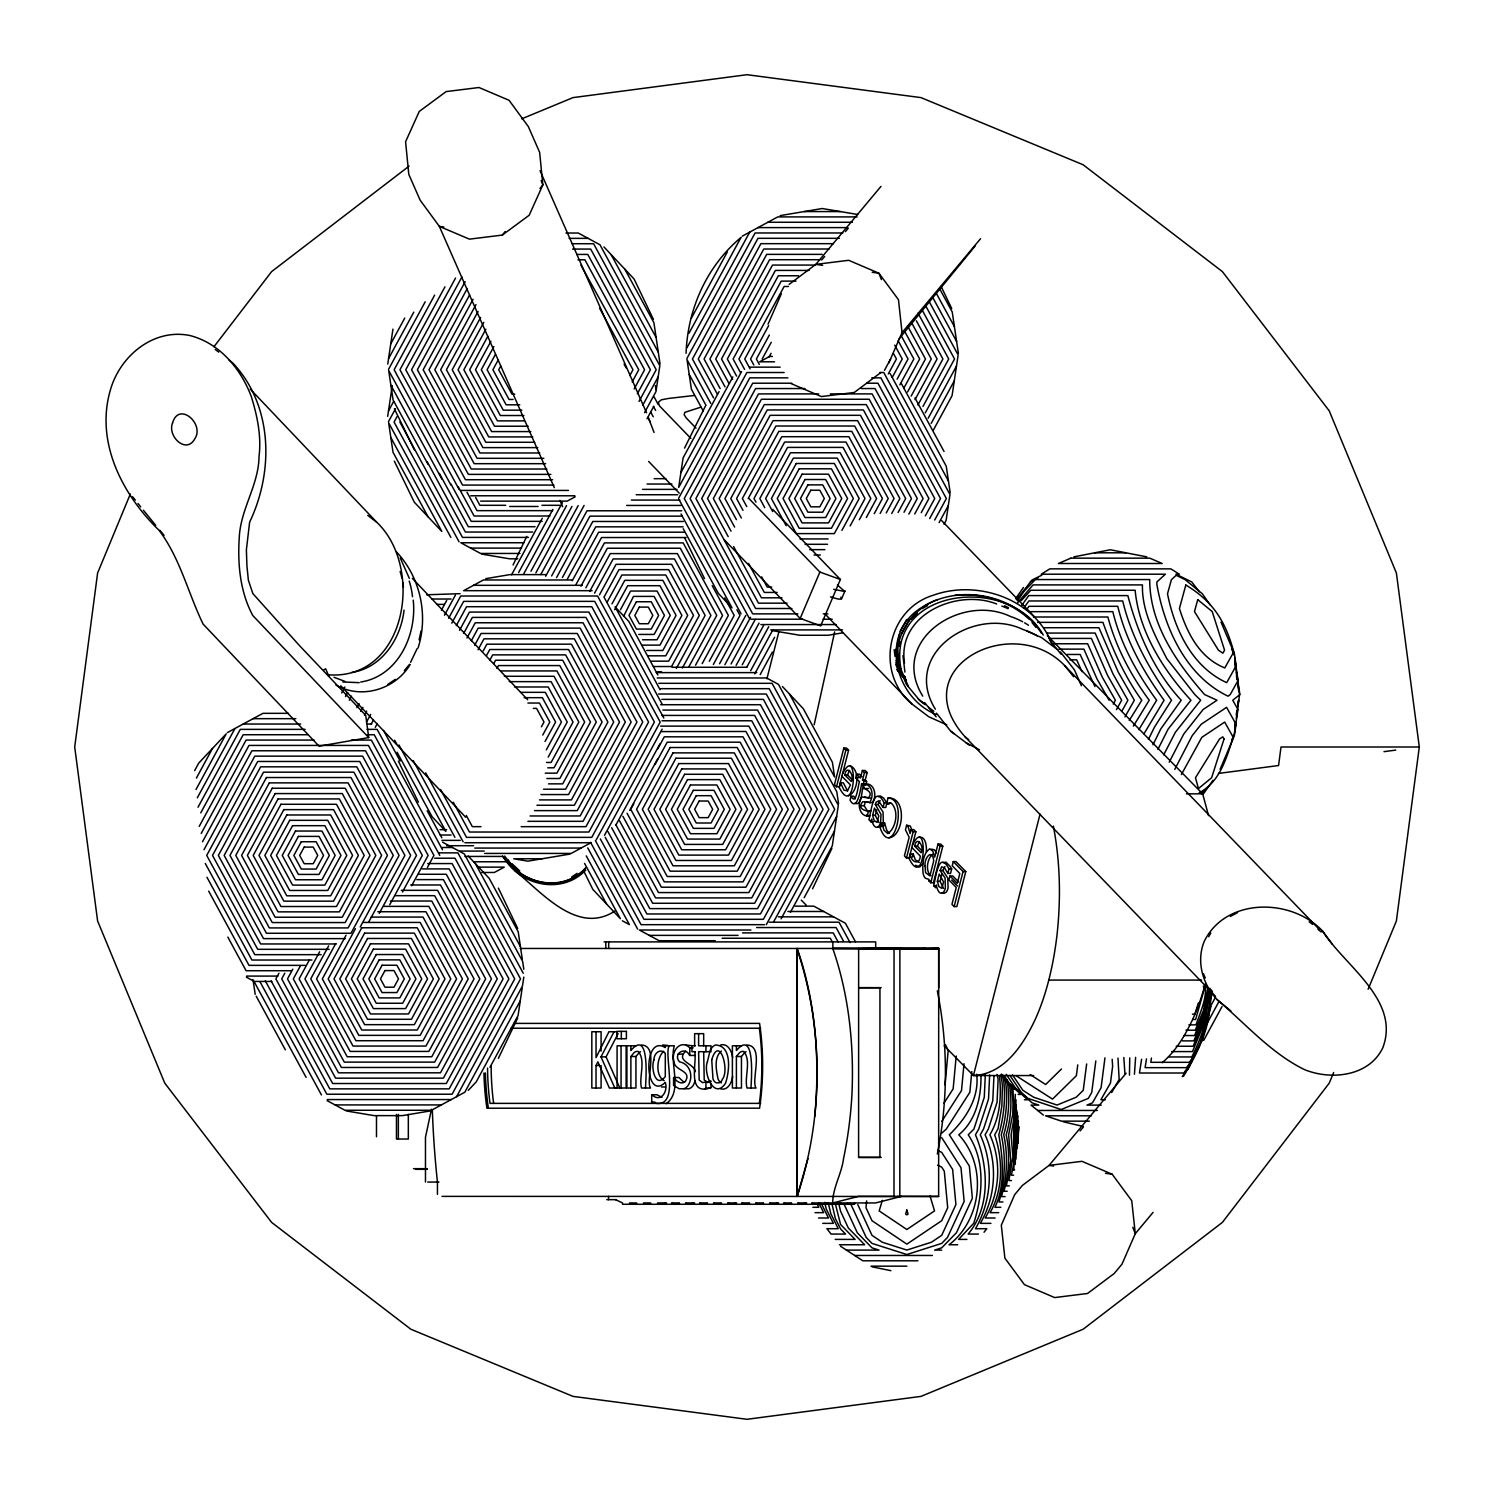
<?xml version="1.0" encoding="UTF-8"?>
<svg xmlns="http://www.w3.org/2000/svg" width="1494" height="1494" viewBox="0 0 1494 1494"><rect width="100%" height="100%" fill="white"/><g stroke="black" fill="none" stroke-linecap="round" stroke-linejoin="round"><path stroke-width="1.5" d="M881.18 987.683L858.639 987.683L879.947 987.702L879.91 1157.42L858.602 1157.402L858.639 948.485M879.947 948.223L858.639 948.671M893.991 1196.451L894.047 948.69L895.018 948.69M899.818 1196.451L899.874 948.709M922.862 948.709L938.699 948.242L938.699 987.683M832.868 941.892L832.868 948.466L938.606 948.709L832.774 948.466C849.059 995.247 854.157 1045.333 851.935 1094.635C850.702 1116.13 847.994 1137.513 843.531 1158.578C841.701 1173.78 832.7 1187.655 832.718 1202.95L858.583 1196.414L938.643 1196.451L938.699 948.242L875.689 948.466L875.689 941.892L604.062 941.892M413.222 600.14C417.05 634.801 398.095 676.222 360.708 682.03M1015.154 1156.972L1015.304 1153.013M1017.246 1144.759L1017.377 1141.285M926.261 851.785C926.878 847.005 925.757 835.295 918.773 837.443M976.665 1074.261C979.634 1097.866 965.497 1119.155 949.325 1134.786L969.363 1166.067L972.37 1198.263L956.44 1232.718L941.706 1247.845L934.628 1250.104L941.706 1250.104M980.96 1075.456C981.353 1096.764 976.068 1120.761 958.774 1134.786C987.459 1165.432 982.156 1219.571 949.063 1244.763L957.691 1244.763M985.349 1074.261L984.266 1097.324L973.883 1129.109L968.224 1134.786C985.704 1160.726 982.884 1194.733 973.752 1223.25L958.606 1239.404L966.917 1239.404M989.663 1074.989L988.524 1099.005L978.701 1129.109L975.451 1134.786C988.524 1165.656 990.783 1207.227 968.149 1234.063L978.439 1234.063M993.958 1075.96L992.782 1100.704L983.5 1129.109L980.251 1134.786C993.884 1164.685 991.923 1200.354 975.47 1228.703L986.806 1228.703L984.023 1232.27M814.716 1116.578C820.057 1060.18 815.911 1002.194 797.18 948.466L797.18 1196.377C823.81 1116.784 823.717 1027.984 796.862 948.466L796.862 1196.377M1016.331 1153.798L1017.993 1115.775M1017.9 1143.097L1018.796 1126.476L1018.086 1134.786M866.651 1200.877L865.997 1207.75L871.992 1220.71L906.858 1244.129L941.706 1220.71L947.7 1207.75L944.283 1171.147L941.706 1167.131L937.597 1165.133M944.992 1084.887L948.204 1050.656L945.422 1044.642M956.216 1056.015L953.153 1088.865L943.984 1103.151M964.022 1063.709L961.501 1090.564L941.706 1121.471M971.791 1071.609L969.867 1092.245L946.262 1129.109L941.706 1133.162M1017.844 1143.097L1017.974 1141.883M1207.6 989.775L1203.38 1010.616L1195.256 1030.188L1185.993 1030.188M1208.385 989.775L1203.66 1013.53L1194.546 1035.547L1184.144 1035.547M1209.169 989.775L1203.865 1016.686L1193.855 1040.888L1182.314 1040.888M1209.935 989.775L1204.071 1019.842L1193.164 1046.248L1176.245 1046.248M1210.439 991.941L1204.257 1023.016L1192.473 1051.589L1171.726 1051.589M1211.242 991.885C1209.169 1014.594 1202.035 1036.649 1191.782 1056.949L1168.513 1056.949M1212.026 991.867C1208.702 1016.107 1204.201 1042.196 1189.336 1062.309L1150.791 1062.309L1151.463 1058.051M1210.924 1006.62L1201.4 1041.691M694.859 1055.436L689.593 1055.436C685.148 1045.595 672.505 1054.278 679.583 1061.861C690.303 1063.896 693.589 1076.483 688.304 1085.186A16.434 9.076 -90 0 1 683.636 1088.79L679.135 1088.753L673.57 1085.484L673.57 1077.51L678.855 1077.51L684.103 1082.384M685.671 1051.16C675.101 1061.319 694.337 1063.261 695.401 1071.646M1077.772 1064.905L1076.371 1075.699L1052.542 1099.117L1016.013 1075.699M1086.642 1063.971L1083.243 1090.321L1076.259 1097.194L1057.061 1105.056L1033.605 1097.194L1022.886 1090.321L1012.559 1074.952M1095.812 1060.927L1091.741 1092.45L1088.342 1098.389L1061.188 1109.519L1027.984 1098.389L1021.373 1092.45L1009.888 1075.381M1104.962 1057.845L1101.097 1087.707L1092.45 1102.852L1086.941 1105.112L1101.246 1105.112M521.798 118.81L573.005 97.614L747 74.7L920.995 97.614L1083.15 164.77L1222.391 271.609L1329.23 410.85L1396.386 573.005L1419.3 747L1396.386 920.995L1368.112 989.271M928.82 880.788L929.007 879.424L925.402 878.211A9.431 4.706 -90 0 1 923.068 873.056C922.396 865.045 922.564 853.746 929.716 848.816L932.835 851.188L934.684 857.126L938.008 844.054L940.734 844.054L942.789 846.164L933.47 882.749L930.762 882.749L928.82 880.788L931.528 880.788M759.344 1103.375L759.792 1100.088A160.138 88.463 90 0 0 759.774 1031.514L759.344 1028.227M387.749 364.069L392.941 329.128M387.674 416.396L392.25 385.657M522.172 988.113L518.082 1015.49L489.995 1067.239M523.815 977.076L522.47 986.003L464.802 1092.226L431.505 1110.266L344.946 1110.266L327.167 1100.648M686.063 353.312C687.632 308.922 706.774 266.119 741.024 237.415L689.07 333.106M868.406 802.39L865.493 801.718L864.186 805.696L867.528 811.149C877.837 811.858 853.634 812.101 862.766 801.718L869.751 802.353C873.785 796.657 872.795 785.284 864.709 783.958C859.648 790.233 875.148 789.467 868.518 797.889L861.683 797.012C856.566 803.529 859.629 817.909 869.881 815.967L866.483 815.052M1236.322 714.356L1236.92 710.322M1237.835 704.272L1238.433 700.238M1234.754 726.887L1235.407 722.442M1236.416 715.775L1237.069 711.331M1237.742 706.905L1238.75 700.238M1234.94 727.69L1235.613 723.115M1236.304 718.539L1239.572 694.561L1237.891 683.337M1129.464 1075.157L1129.744 1057.939M1134.432 1074.261L1135.608 1057.379M1141.621 1059.283L1139.455 1073.009L1183.808 1073.009L1191.969 1061.356M1146.496 1058.91L1145.114 1067.65L1186.572 1067.65L1194.304 1056.613M431.486 1109.239L425.473 1137.233L425.473 1182.053M937.336 1154.003C948.111 1100.35 948.111 1044.493 937.336 990.839M899.649 633.531L897.072 646.678L898.958 662.477M899.351 646.398L900.21 642.009M814.174 724.721L834.66 631.943M404.052 610.15C400.878 638.741 381.792 668.023 351.632 672.468M419.104 639.824L421.065 630.991M418.04 648.079C428.573 615.173 420.337 577.114 396.489 551.958M1201.027 1041.99L1202.577 1035.249M1202.614 1038.816L1204.071 1032.447M732.658 1076.371C731.911 1082.328 727.895 1090.975 720.519 1088.809M807.974 1158.578L797.18 1196.377M1013.828 1169.839L1016.013 1099.715M766.908 678.799L778.972 631.42M843.811 748.064L834.474 784.649L836.547 786.74L839.254 786.74L848.592 750.156L846.519 748.064L843.811 748.064L845.865 750.156L848.592 750.156M836.547 786.74L845.865 750.156M841.906 776.245L850.422 784.91L847.546 790.83L843.382 782.856L840.543 782.744L839.311 787.562C856.043 821.028 858.695 741.341 842.523 773.855M855.315 798.879L853.746 796.209L851.038 796.209L850.03 800.186C857.407 813.184 860.974 787.021 861.59 783.808L864.298 783.808C860.899 786.815 863.289 806.723 854.829 803.268M851.15 796.339C856.398 806.517 858.06 784.35 859.517 781.698L855.726 777.814L856.66 774.153L859.367 774.153L861.907 776.731M861.59 783.808L865.698 785.228L866.632 781.549L865.231 780.129L867.155 772.585L865.101 770.474L862.374 770.474L860.451 778.019L856.66 774.153M866.632 781.549L862.524 780.129L864.447 772.585L862.374 770.474M862.99 785.228L863.924 781.549M867.174 815.967L868.425 810.999L871.039 810.887M873.673 821.812L870.965 821.812L871.674 819.011C871.898 822.242 874.7 830.253 878.752 826.219A10.607 5.304 -90 0 0 880.62 822.055L881.012 814.435L875.372 804.538L875.988 802.334L878.584 800.84L883.085 807.451L885.793 807.451L888.015 798.02C909.379 798.468 892.852 861.011 880.283 828.33L881.703 822.783L884.579 822.951L886.726 830.216L889.397 833.297M872.608 815.351L874.457 808.067L878.808 815.948L877.09 822.41L874.195 820.617L872.608 815.351L875.316 815.351L876.717 809.879M882.823 823.698A10.607 5.304 -90 0 0 883.327 822.055L883.047 812.082L878.08 804.538L880.134 800.56M883.085 807.451L884.224 802.95C873.859 782.781 870.871 813.24 868.91 819.72L870.965 821.812M883.477 826.481L884.579 822.951M906.615 825.248L905.457 829.861L909.155 837.256L904.412 855.894L906.466 858.004L909.192 858.004L915.878 831.747L913.805 829.637L911.097 829.637L910.107 833.54L908.24 827.004A8.46 4.221 -90 0 0 906.615 825.248L910.201 825.958L912.218 830.627M906.466 858.004L913.17 831.747L911.097 829.637M919.296 862.486L915.299 859.741L913.264 854.064L910.425 853.952L909.192 858.77C925.925 892.254 928.577 812.549 912.404 845.062M912.33 857.164L913.264 854.064M930.762 882.749L940.081 846.164L938.008 844.054M947.831 873.43L944.544 867.846L941.668 866.819L940.118 870.516L945.086 878.061L945.366 888.034A10.607 5.304 -90 0 1 943.498 892.198C939.446 896.232 936.663 888.239 936.421 885.008L935.711 887.791L933.657 885.699C935.617 879.219 938.606 848.779 948.97 868.948L947.831 873.43L950.539 873.43L951.678 868.948L950.24 866.501L946.001 862.169L943.162 862.748M937.354 881.329L939.222 874.046L943.554 881.927L941.836 888.388L938.942 886.596L937.354 881.329L940.081 881.329L941.93 874.046M942.228 892.59L943.816 893.449L946.206 892.198A10.607 5.304 -90 0 0 948.074 888.034L947.794 878.061L942.826 870.516L944.899 866.539M953.265 861.59L952.22 865.736L959.82 873.486L957.318 883.365L950.016 875.932L948.97 880.059L956.253 887.492L951.958 904.356L954.143 906.578L956.851 906.578L965.778 871.562L955.973 861.59L953.265 861.59L963.051 871.562L965.778 871.562M954.143 906.578L963.051 871.562M1040.048 814.118L973.434 1075.549L1033.643 1075.549M882.356 1200.336L879.163 1210.906L906.858 1229.506L934.534 1210.906L930.071 1196.096M1198.393 1002.96L1194.826 1014.146L1192.455 1014.146M695.14 1081.002L693.365 1085.186A16.434 9.076 -90 0 1 688.697 1088.79L684.196 1088.753M844.782 774.9C846.855 763.341 854.942 776.002 851.281 781.53L844.782 774.9L847.49 774.9L852.364 779.868M847.49 774.9L849.544 770.362M914.664 846.127C916.737 834.548 924.823 847.21 921.163 852.738L914.664 846.127L917.372 846.127L922.246 851.076M917.372 846.127L919.426 841.57M130.314 494.066L97.614 573.005L74.7 747L97.614 920.995L164.77 1083.15L271.609 1222.391L410.85 1329.23L573.005 1396.386L747 1419.3L920.995 1396.386L1083.15 1329.23L1222.391 1222.391L1329.23 1083.15L1333.656 1072.487M830.496 596.872C831.971 597.058 843.55 601.783 840.861 597.17M837.424 584.994L844.745 591.456L833.689 589.346M1231.579 740.389L1234.305 733.946L1237.966 709.501L1232.774 700.238L1239.889 694.561L1234.903 661.394M1220.112 769.298L1234.361 735.646L1236.061 724.254L1226.593 707.334L1201.213 724.254L1192.212 735.646L1174.751 769.429M772.715 509.379L840.375 579.467L820.673 625.855L800.186 618.441L819.889 572.053L748.942 498.566M841.533 599.001L845.025 590.784M768.047 324.198L781.399 293.627M888.687 363.229L902.04 332.658L980.531 238.723M1187.861 1069.48L1199.439 1045.146M410.551 662.328L417.125 648.639M513.058 564.993L526.766 536.383M684.551 448.107L705.355 406.2M498.38 1058.331L517.708 1017.956M812.568 888.781L831.897 848.424M1133.386 726.121L1149.222 700.238C1130.809 675.232 1115.925 647.07 1107.876 617.003L1033.493 617.003M1138.82 729.688L1156.655 700.238C1137.139 673.551 1120.631 643.989 1112.825 611.662L1029.049 611.662M1143.993 733.778L1164.087 700.238C1143.47 671.927 1125.972 640.59 1117.773 606.303L1028.955 606.303L1026.49 609.757M1148.438 739.362L1154.451 727.186L1171.52 700.238C1149.801 670.302 1131.313 637.172 1122.722 600.962L1028.88 600.962L1023.577 608.338M1152.957 744.815L1160.819 728.885L1181.194 700.238C1154.432 671.422 1137.718 633.251 1127.858 595.602L1028.787 595.602L1021.728 605.443M1157.906 749.39L1168.121 729.109L1190.942 700.238C1163.303 670.283 1138.932 631.402 1135.141 590.261L1030.785 590.261L1021.205 600.719M596.031 1088.024L596.031 1065.521L597.861 1061.823L609.365 1088.024L626.135 1088.024L626.135 1045.8L617.078 1045.8L617.078 1088.024M1188.888 1024.847L1195.947 1024.847C1200.485 1011.924 1207.227 997.88 1205.247 984.098A180.774 90.387 90 0 1 1192.679 1019.375C1185.153 1035.417 1175.834 1051.16 1162.164 1062.738M1163.714 754.825L1175.386 732.265L1200.69 700.238L1194.826 694.561L1166.814 658.649C1155.086 635.753 1141.715 611.438 1142.443 584.901L1033.045 584.901L1017.582 602.904M1169.204 762.201L1183.808 733.946L1203.118 709.501L1217.031 700.238L1204.594 694.561C1176.488 662.421 1149.577 623.969 1149.726 579.56L1035.305 579.56L1024.118 591.232L1017.433 600.775M1181.38 774.564L1201.83 737.326L1224.688 722.088L1233.222 737.326C1226.294 758.298 1220.094 781.792 1198.991 792.959M614.8 1088.024L600.999 1056.874L614.034 1031.738M619.861 1088.024L606.06 1056.874L618.105 1033.68M390.756 343.863L404.743 318.091M388.552 358.616L413.782 312.153M388.533 369.373L425.192 301.825M434.642 295.121L394.136 369.746L459.144 489.49M444.969 286.829L399.944 369.746L462.561 485.083L553.938 485.083M455.539 278.033L405.752 369.746L465.456 479.723L552.612 479.723M388.477 410.943L393.594 401.55M461.945 276.95L411.56 369.746L468.369 474.382L550.856 474.382M194.668 770.587L198.758 763.061L226.248 733.815L195.994 789.542M388.459 421.682L395.48 408.777M465.176 281.712L417.368 369.746L471.264 469.023L546.804 469.023M196.386 778.113L212.503 748.438M397.143 416.396L394.061 422.074L459.069 541.818M467.286 288.529L423.175 369.746L474.177 463.682L545.646 463.682M469.639 294.878L428.983 369.746L477.072 458.322L543.835 458.322M197.32 797.796L234.95 728.512M473.075 299.248L434.791 369.746L479.985 452.981L539.745 452.981M198.011 807.227L240.291 729.371L305.149 729.371M475.988 304.589L440.618 369.746L482.898 447.621L537.821 447.621M200.756 812.867L243.186 734.731L307.447 734.731M478.061 311.48L446.426 369.746L485.793 442.28L534.759 442.28M199.225 826.387L246.099 740.072L314.151 740.072M480.638 317.438L452.234 369.746L488.706 436.92L532.798 436.92M201.223 833.428L248.994 745.431L368.42 745.431L428.124 855.408L411.653 885.737M483.776 322.33L458.042 369.746L491.601 431.579L530.781 431.579M202.493 841.776L251.907 750.772L365.507 750.772L422.316 855.408L402.446 892.011M485.867 329.203L463.85 369.746L494.514 426.22L528.129 426.22M203.987 849.731L254.802 756.132L362.612 756.132L416.509 855.408L389.747 904.673M487.866 336.225L469.658 369.746L497.409 420.878L523.908 420.878M490.91 341.304L475.465 369.746L500.322 415.519L523.908 415.519M493.879 346.571L481.292 369.746L503.235 410.159L521.892 410.159M495.504 354.265L487.1 369.746L506.13 404.818L519.763 404.818M498.193 360.017L492.908 369.746L509.043 399.458L513.096 399.458M500.77 365.974L498.716 369.746L511.938 394.117L514.72 394.117M341.659 692.917L344.871 686.997M345.506 696.559L347.672 692.544M349.297 700.256L351.52 696.167M356.935 707.614L359.083 703.637M360.708 711.349L362.893 707.334M364.461 715.14L366.665 711.069M366.516 722.069L370.661 714.431M371.259 724.03L373.332 720.22M375.274 727.354L377.347 723.526M441.402 610.224L446.687 600.476M444.484 615.229L455.39 595.154M448.648 618.292L460.731 596.013L597.581 596.013L663.822 717.998M451.804 623.147L463.644 601.372L594.687 601.372L660.199 722.05L596.237 839.833M456.305 625.575L466.539 606.713L591.773 606.713L654.391 722.05L591.773 837.368L466.539 837.368L440.599 789.579M459.536 630.319L469.452 612.073L588.879 612.073L648.583 722.05L588.879 832.027L469.452 832.027L453.261 802.203M278.948 973.229L275.867 978.887L332.676 1083.524L446.295 1083.524L503.104 978.887L446.295 874.27L418.451 874.27M463.794 633.195L472.347 617.414L585.965 617.414L642.775 722.05L585.965 826.668L521.145 826.668M284.775 973.229L281.694 978.887L335.59 1078.164L443.382 1078.164L497.278 978.887L443.382 879.611L416.826 879.611M466.987 638.013L475.26 622.774L583.052 622.774L636.967 722.05L583.052 821.327L527.886 821.327M292.787 969.158L287.502 978.887L338.484 1072.823L440.487 1072.823L491.47 978.887L440.487 884.971L410.682 884.971M471.282 640.814L478.173 628.115L580.158 628.115L631.14 722.05L580.158 815.967L530.071 815.967M511.602 574.779L542.266 518.287M300.537 965.591L293.31 978.887L341.398 1067.463L437.574 1067.463L485.662 978.887L437.574 890.331L401.326 890.331M474.662 645.277L481.068 633.475L577.244 633.475L625.332 722.05L577.244 810.626L534.535 810.626M518.586 572.613L552.873 509.454M309.407 959.914L299.117 978.887L344.292 1062.122L434.661 1062.122L479.854 978.887L434.661 895.672L394.677 895.672M478.043 649.759L483.981 638.816L574.35 638.816L619.524 722.05L574.35 805.266L536.944 805.266M629.833 375.536L632.97 369.746L599.617 308.306M523.927 573.472L562.379 502.638M319.641 951.79L304.925 978.887L347.206 1056.762L431.766 1056.762L474.046 978.887L431.766 901.031L390.42 901.031M483.197 650.954L486.876 644.175L571.436 644.175L613.717 722.05L571.436 799.906L539.483 799.906M632.205 381.866L638.778 369.746L580.923 265.129M530.968 571.194L566.543 505.663M328.643 945.926L310.733 978.887L350.119 1051.421L428.853 1051.421L468.238 978.887L428.853 906.372L383.678 906.372M486.428 655.698L489.789 649.516L568.542 649.516L607.909 722.05L568.542 794.565L540.921 794.565M634.147 389L644.586 369.746L584.882 259.769L577.973 259.769M535.86 572.874L571.959 506.41M335.702 943.61L316.541 978.887L353.014 1046.061L425.958 1046.061L462.43 978.887L425.958 911.732L377.777 911.732M489.677 660.423L492.684 654.876L565.628 654.876L602.101 722.05L565.628 789.206L543.48 789.206M637.359 393.762L650.394 369.746L587.777 254.428L576.703 254.428M540.753 574.574L578.197 505.626M346.048 935.263L322.349 978.887L355.927 1040.72L423.045 1040.72L456.604 978.887L423.045 917.073L371.072 917.073M493.804 663.523L495.597 660.217L562.715 660.217L596.293 722.05L562.715 783.864L548.522 783.864M639.021 401.438L656.202 369.746L590.69 249.068L572.613 249.068M545.646 576.254L584.098 505.439M355.423 928.689L328.176 978.887L358.821 1035.361L420.15 1035.361L450.796 978.887L420.15 922.433L363.453 922.433M496.942 668.472L498.492 665.577L559.82 665.577L590.485 722.05L559.82 778.505L546.879 778.505M642.793 405.154L658.163 376.862M360.222 926.971L399.085 855.408L353.891 772.174L263.523 772.174L218.348 855.408L263.523 938.624L345.319 938.624M551.622 575.974L587.011 510.78L681.712 510.78M691.274 318.353L727.279 252.038M644.586 412.587L655.959 391.615L659.825 365.713L593.604 243.727L572.09 243.727M368.738 921.966L404.893 855.408L356.805 766.833L260.628 766.833L212.521 855.408L260.628 943.965L336.243 943.965M556.534 577.618L589.925 516.14L682.216 516.14M647.051 418.731L653.774 406.349M379.233 913.376L410.701 855.408L359.699 761.473L257.715 761.473L206.714 855.408L257.715 949.325L329.184 949.325M686.885 347.859L749.727 232.093M562.398 577.524L592.819 521.481L683.318 521.481M686.848 358.597L755.068 232.971L842.915 232.971M567.403 579L595.732 526.84L683.169 526.84M572.258 580.755L598.627 532.2L684.588 532.2M576.105 584.378L601.54 537.541L686.101 537.541M427.415 867.416L433.932 855.408L371.334 740.072L351.37 740.072M580.923 586.208L604.435 542.901L683.188 542.901L722.573 615.416L695.532 665.203M585.835 587.852L607.348 548.242L680.293 548.242L716.746 615.416L688.715 667.052M589.682 591.475L610.243 553.602L677.38 553.602L710.939 615.416L682.384 668.023M594.575 593.155L613.156 558.943L674.466 558.943L705.131 615.416L676.334 668.453M599.467 594.855L616.07 564.302L671.572 564.302L699.323 615.416L671.572 666.529L653.401 666.529M604.36 596.536L618.964 569.644L668.658 569.644L693.515 615.416L668.658 661.17L651.533 661.17M719.1 391.577L683.094 457.892L678.687 487.399L741.547 371.632M607.18 602.063L621.877 575.003L665.764 575.003L687.707 615.416L665.764 655.829L648.583 655.829M541.407 726.812L544.003 722.05L536.57 708.38L533.358 708.38M680.89 472.646L732.844 376.955M612.017 603.856L624.772 580.344L662.85 580.344L681.899 615.416L662.85 650.469L646.697 650.469M542.733 735.048L549.811 722.05L539.483 703.039L527.886 703.039M768.663 325.636L750.548 358.99L753.835 365.022M614.632 609.739L627.685 585.704L659.956 585.704L676.072 615.416L659.956 645.128L642.551 645.128M545.049 741.491L555.619 722.05L542.378 697.679L524.095 697.679M678.668 498.137L746.888 372.51L784.163 372.51M620.44 609.739L630.58 591.045L657.043 591.045L670.264 615.416L657.043 639.768L642.551 639.768M769.354 335.048L756.375 358.99L759.288 364.387M546.3 749.913L561.427 722.05L545.291 692.338L520.547 692.338M762.183 358.99L771.259 342.275M548.205 757.103L567.234 722.05L548.205 686.979L514.515 686.979M769.018 357.103L771.072 353.312M748.177 498.529L781.754 436.715L848.872 436.715L882.431 498.529L874.233 513.656M456.566 1096.689L520.528 978.887L454.998 858.21L434.661 858.21M604.472 835.37L662.159 729.147M661.338 731.593L745.954 731.481L788.234 809.337L745.954 887.212L661.394 887.212L622.886 816.284M702.18 663.635L728.381 615.416L712.227 585.667M520.286 1000.756L476.231 1081.861L468.257 1090.359M615.92 825.024L659.956 743.9M657.659 749.054L664.288 736.822L743.041 736.822L782.408 809.337L743.041 881.871L664.288 881.871L627.069 813.296M709.276 661.282L734.189 615.416L724.702 597.936M629.665 810.402L657.752 758.653M633.811 803.679L630.729 809.337L667.202 876.511L740.146 876.511L776.6 809.337L740.146 742.182L667.202 742.182L655.082 764.48M713.366 664.457L739.997 615.416L736.916 609.739M719.548 663.766L745.805 615.416M724.87 664.681L750.567 617.339M884.467 370.325L890.629 358.99M888.314 373.93L896.437 358.99L893.356 353.312M731.052 663.971L755.236 619.45M736.131 665.353L759.064 623.11M892.198 377.496L902.245 358.99L894.738 345.17M897.091 379.177L908.053 358.99L898.118 340.707M742.219 664.811L763.621 625.426M899.818 384.873L913.861 358.99L901.181 335.627M746.701 667.295L768.719 626.733M750.66 670.694L772.734 630.038M903.683 388.44L919.669 358.99L904.878 331.743M907.586 391.951L925.477 358.99L907.642 326.122M754.731 673.887L774.62 637.266M760.166 674.578L772.417 652.019M911.153 396.097L931.285 358.99L911.471 322.48M841.906 530.37L859.199 498.529L837.256 458.116L793.37 458.116L771.427 498.529L786.199 525.739M915.056 399.589L937.111 358.99L916.364 320.799M850.123 525.944L865.007 498.529L840.151 452.757L790.457 452.757L765.619 498.529L772.697 511.564M917.932 405.005L942.919 358.99L918.026 313.142M859.293 519.744L870.815 498.529L843.064 447.416L787.562 447.416L759.811 498.529L764.779 507.699M922.956 406.461L948.727 358.99L921.91 309.594M866.333 517.503L876.623 498.529L845.977 442.056L784.649 442.056L753.984 498.529L755.964 502.152M925.272 412.886L954.535 358.99L925.496 305.486M928.166 418.245L956.477 366.105M880.134 513.469L888.239 498.529L851.785 431.355L778.841 431.355L742.369 498.529L746.739 506.559M931.173 423.418L954.293 380.839M886.241 512.928L894.066 498.529L854.68 426.014L775.928 426.014L736.561 498.529L742.985 510.369M933.208 430.384L952.089 395.593L958.14 354.937L929.38 301.956M891.731 513.506L899.874 498.529L857.593 420.654L773.033 420.654L730.753 498.529L741.323 517.988M898.118 512.461L905.681 498.529L860.488 415.313L770.12 415.313L724.945 498.529L736.43 519.669M904.019 512.274L911.489 498.529L863.401 409.954L767.225 409.954L719.137 498.529L734.637 527.102M908.856 514.085L917.297 498.529L866.296 404.613L764.312 404.613L713.329 498.529L731.033 531.154M914.739 513.936L923.105 498.529L869.209 399.253L761.417 399.253L707.502 498.529L728.213 536.645M921.256 512.647L928.913 498.529L872.122 393.912L830.328 393.912M925.328 515.86L934.74 498.529L875.017 388.552L861.198 388.552M929.679 518.549L940.548 498.529L877.93 383.211L866.837 383.211M934.684 520.024L946.356 498.529L880.825 377.851L871.786 377.851M939.11 522.564L948.298 505.644M944.04 524.189L946.113 520.379L949.96 494.477L883.738 372.51L879.705 372.51M766.291 924.674L828.909 809.337L766.291 694.019L658.555 694.019M773.78 921.574L834.716 809.337L769.186 688.678L660.535 688.678M781.082 918.829L836.659 816.452M790.419 912.311L834.455 831.206M804.164 897.707L832.27 845.94L838.321 805.303L772.099 683.318L658.779 683.318M1210.401 995.882L1212.437 992.147M1209.15 1008.917L1215.593 997.021M1206.031 1025.351L1218.973 1001.522M1203.66 1040.44L1222.036 1006.564M1113.273 704.066L1115.402 700.238L1102.329 677.249L1087.651 643.765L1053.587 643.765M1116.429 709.687L1121.658 700.238L1107.652 675.549L1091.404 638.424L1048.751 638.424M1121.714 711.443L1127.914 700.238L1112.974 673.869L1095.158 633.064L1046.603 633.064M1124.945 716.915L1134.338 700.238L1118.296 672.169L1098.912 627.723L1044.063 627.723M1129.259 720.425L1141.771 700.238C1124.702 676.726 1112.619 649.61 1102.927 622.363L1037.564 622.363M900.079 631.346L906.671 619.487M901.928 633.251L909.622 619.431M1208.702 936.738L1210.775 933.003M1111.685 1092.544L1119.155 1079.471L1117.979 1058.107M923.311 863.308L919.725 867.006L915.542 865.25M1189.878 1063.448L1192.305 1059.844M1182.277 1076.595L1189.635 1066.081M1183.435 1076.352C1196.115 1055.343 1208.403 1032.261 1209.673 1007.292M1015.603 598.683L1023.465 587.459M1016.499 599.748L1031.999 580.008L1041.841 575.171M1201.755 793.949L1204.313 790.289M1203.081 794.397L1213.016 780.26M213.978 346.72L271.609 271.609L409.02 166.17M975.059 246.118L899.014 338.914M502.32 235.081L529.193 215.229L542.845 184.939L539.633 152.295L528.297 126.523L509.081 100.303L478.995 87.511L446.127 91.601L419.254 111.452L405.584 141.743L408.796 174.387L420.131 200.159L439.348 226.378L469.433 239.152L502.32 235.081L505.215 231.495M539.95 188.505L542.845 184.939L541.183 180.569M880.974 186.395L815.817 264.382L789.131 284.383M821.681 260.012L824.651 256.464M845.38 231.663L848.349 228.115M630.879 1088.024L630.879 1056.501L633.96 1052.803A12.438 6.872 -90 0 1 638.368 1051.589C646.099 1060.983 638.648 1077.006 641.505 1088.024L650.544 1088.024C645.221 1080.423 659.396 1045.557 641.243 1045.016M635.94 1045.8L626.901 1045.8L626.901 1088.024L635.94 1088.024L635.94 1056.501L639.021 1052.803A12.438 6.872 -90 0 1 640.571 1051.757M736.393 1088.024L736.393 1056.501L739.455 1052.803A12.438 6.872 -90 0 1 743.863 1051.589C751.594 1060.983 744.143 1077.006 747 1088.024L756.057 1088.024C750.735 1080.423 764.891 1045.557 746.739 1045.016M741.454 1045.8L732.396 1045.8L732.396 1088.024L741.454 1088.024L741.454 1056.501L744.535 1052.803A12.438 6.872 -90 0 1 746.085 1051.757M1126.102 1073.234L1049.087 1165.395L1022.4 1185.414L1014.669 1194.658L1001.316 1225.211L1004.883 1258.153L1024.417 1284.635L1054.652 1297.576L1087.539 1293.487L1114.225 1273.486L1121.938 1264.241L1135.291 1233.67L1153.069 1212.4M1080.125 1130.902L1083.094 1127.354M404.314 670.582L409.617 664.288M410.084 664.643C395.144 689.425 361.511 699.696 335.963 685.092M585.853 867.603C562.808 895.055 520.416 883.365 502.526 856.043M1061.45 1069.013L1045.669 1084.513L1030.188 1074.578M910.873 619.338L917.316 613.175M323.768 669.928L325.655 668.789L328.755 675.998M880.956 372.454L854.269 392.474L821.401 396.564L791.148 383.622M584.938 868.742C563.443 891.563 524.207 885.643 507.96 859.741M585.76 870.068C562.267 895.037 520.267 885.961 503.889 857.537M614.968 910.985C577.562 935.636 541.668 892.254 515 870.722M878.397 796.769L880.283 795.947L883.496 797.945L886.932 802.95L884.224 802.95M387.936 684.327L395.331 679.359M571.679 877.015L577.132 873.355M710.77 1081.245L707.558 1082.608L704.216 1079.975L703.674 1051.701M663.672 1051.272C656.52 1057.603 655.231 1076.147 664.214 1080.722M721.378 1051.01C713.702 1057.416 716.205 1070.246 718.054 1078.967A9.73 5.378 -90 0 0 721.378 1082.814M890.555 803.212L886.577 803.641L891.003 802.95C899.239 810.121 896.288 828.031 887.809 833.596L884 830.216L881.703 822.783M742.201 236.183L777.758 216.91L857.108 216.91M575.078 496.848L567.178 501.125L480.62 501.125M227.405 732.583L262.963 713.329L288.417 713.329M937.672 599.598C910.238 609.403 891.152 639.339 899.407 668.285M922.134 608.562L927.55 605.668M847.546 790.83L843.961 790.214L840.543 782.744M1230.309 916.476L1237.536 912.61M1030.393 581.764L1038.013 578.01M864.391 797.012L870.498 798.076M666.212 1103.692C683.393 1091.367 669.069 1062.477 674.336 1045.8L665.521 1045.8L665.297 1047.611C642.439 1033.325 644.306 1102.591 665.297 1082.422C668.322 1091.404 660.759 1103.132 651.926 1094.785M710.995 1083.374L710.995 1087.632C686.586 1096.372 696.932 1063.933 694.859 1051.645M710.995 1087.632L705.056 1088.64M931.397 849.152L934.516 849.825L936.346 852.906M901.424 1196.414L875.559 1202.95L811.709 1202.95L811.709 1204.276M1073.887 556.851L1110.322 549.773L1146.757 556.851M662.57 1044.997L667.669 1045.408M700.723 407.208L684.719 412.4L684.215 414.865L686.362 418.115L696.017 428.124M368.719 737.569L319.062 746.178L203.147 624.156C188.057 593.099 180.27 558.495 159.148 530.389C122.265 494.607 95.112 442.131 110.388 389.99C119.931 356.132 153.228 328.176 189.663 335.478C219.842 343.022 241.076 369.037 251.552 397.236L251.739 397.983C257.435 416.789 261.506 436.771 259.022 456.473C258.761 484.934 240.459 509.193 239.264 537.597C237.509 563.929 240.067 591.96 252.822 615.565L368.719 737.569L365.713 715.327L299.398 645.52L252.859 593.585L248.377 580.251L246.94 566.021L246.379 549.867L249.629 522.153C273.906 471.376 272.972 405.621 232.803 363.005L229.086 360.054M780.148 215.622L822.223 208.525L857.743 214.501M485.811 578.664L509.865 574.611L545.908 574.611M426.518 594.78L460.096 593.678M843.251 632.728L828.218 635.267L799.869 635.267L771.968 630.561M569.961 854.082L527.886 861.16L513.712 858.77L542.079 858.77M430.291 1110.92L402.39 1115.626L374.042 1115.626L346.141 1110.92M720.575 1044.997C727.952 1042.868 731.892 1051.571 732.658 1057.509M665.465 1086.997L661.412 1086.96M694.337 395.462L668.509 398.45L661.356 399.794L658.331 402.222L659.414 405.826L690.9 438.433M1218.413 773.444L1278.565 765.526L1281.012 747L1419.3 747M1384.004 751.65L1395.769 750.1M685.671 1044.997L691.517 1045.651M849.937 765.656C860.563 769.597 858.116 792.044 848.499 795.816M955.058 595.303C981.913 592.502 1009.477 601.055 1029.441 619.375M804.202 211.569L840.244 211.569M767.879 222.27L852.42 222.27M758 227.611L847.079 227.611M565.983 233.027L578.253 233.027L599.99 244.792L658.294 352.192M569.102 238.368L588.132 238.368M839.404 238.312L757.981 238.312L692.45 358.99L713.59 397.908M833.391 243.671L760.876 243.671L698.258 358.99L717.437 394.304M829.058 249.012L763.789 249.012L704.066 358.99L720.145 388.589M822.223 254.372L766.683 254.372L709.874 358.99L725.038 386.89M820.019 259.713L769.597 259.713L715.701 358.99L728.829 383.192M815.481 265.073L772.491 265.073L721.509 358.99L732.602 379.439M809.113 270.414L775.405 270.414L727.317 358.99L736.617 376.115M798.524 275.774L778.318 275.774L733.124 358.99L740.426 372.454M795.985 281.115L781.213 281.115L738.932 358.99L744.591 369.41M788.533 286.474L784.126 286.474L744.74 358.99L750.1 368.869M772.361 356.45L769.578 356.45L759.699 361.809L774.564 361.809M749.82 367.15L780.148 367.15M787.88 377.851L749.783 377.851L684.271 498.529L749.278 618.273M791.708 383.211L752.696 383.211L690.079 498.529L752.696 613.866L797.871 613.866M804.93 388.552L755.591 388.552L695.887 498.529L755.591 608.506L791.951 608.506M818.693 393.912L758.504 393.912L701.694 498.529L758.504 603.165L787.077 603.165M654.167 478.678L665.782 478.678M647.07 484.037L671.927 484.037M642.551 489.378L677.025 489.378M460.88 490.424L568.467 490.424M636.201 494.738L677.697 494.738M470.741 495.784L574.91 495.784M631.383 500.079L679.826 500.079M505.719 505.308L479.91 505.308L475.652 497.465M541.948 505.308L559.578 505.308M626.621 505.439L680.965 505.439M509.734 506.485L538.083 506.485M552.631 510.649L477.016 510.649L467.006 492.236M549.923 516.009L474.102 516.009L458.359 486.988M542.154 521.35L471.208 521.35L450.927 484M535.076 526.71L468.294 526.71L439.348 473.374M532.667 532.051L465.4 532.051L427.303 461.907M528.465 537.41L462.486 537.41L399.869 422.074M799.962 538.942L828.124 538.942M523.834 542.752L460.806 542.752L480.564 553.452L519.968 553.452M805.061 544.302L827.508 544.302M470.685 548.111L521.611 548.111M809.711 549.643L824.893 549.643M1094.71 552.799L1125.934 552.799M814.043 555.002L820.374 555.002M517.764 558.812L509.659 558.812L481.759 554.106M572.37 579.971L483.421 579.971L463.663 590.672L592.11 590.672M473.542 585.312L582.249 585.312M771.726 587.105L767.225 587.105L761.66 576.871M777.179 592.446L764.312 592.446L748.55 563.443M781.978 597.805L761.417 597.805L733.591 546.561M432.065 599.019L451.095 599.019M437.163 604.379L444.129 604.379M823.287 613.866L827.9 613.866M751.015 619.207L802.689 619.207M823.119 619.207L832.214 619.207M760.894 624.567L836.323 624.567M770.755 629.908L842.504 629.908M638.778 634.427L654.129 634.427L664.457 615.416L654.129 596.405L633.493 596.405L623.633 616.275M1058.91 649.124L1083.897 649.124L1097.007 678.93L1109.146 700.238M1067.146 654.465L1080.143 654.465L1094.971 686.605M1069.891 659.825L1076.67 659.825L1082.011 671.665M672.039 667.258L746.869 667.258M501.405 670.937L556.907 670.937L584.658 722.05L556.907 773.164L545.254 773.164M657.323 671.889L661.543 671.889M656.221 672.617L756.748 672.617M504.318 676.278L554.013 676.278L578.85 722.05L554.013 767.804L547.775 767.804M657.211 677.959L766.627 677.959L778.486 684.401L836.789 791.783L838.564 803.679M509.23 681.637L551.099 681.637L573.042 722.05L551.099 762.463L546.543 762.463M661.805 699.379L763.378 699.379L823.082 809.337L763.378 919.314L643.951 919.314L600.308 838.937M660.665 704.72L760.465 704.72L817.274 809.337L760.465 913.973L646.865 913.973L605.201 837.256M662.869 710.08L757.57 710.08L811.466 809.337L757.57 908.613L649.759 908.613L607.909 831.523M661.786 715.421L754.657 715.421L805.658 809.337L754.657 903.272L652.673 903.272L611.662 827.732M253.102 718.67L295.831 718.67M662.029 720.78L751.762 720.78L799.85 809.337L751.762 897.913L655.586 897.913L615.752 824.576M243.223 724.03L300.668 724.03M367.524 724.03L371.67 724.03M660.628 726.121L748.849 726.121L794.042 809.337L748.849 892.572L658.481 892.572L619.562 820.878M367.038 729.371L377.142 729.371L442.485 849.731M367.449 734.731L374.228 734.731L439.759 855.408M864.447 772.585L867.155 772.585M855.726 777.814L858.434 777.814M862.524 780.129L865.231 780.129M864.709 783.958C874.569 782.389 877.277 796.022 872.477 802.353L869.751 802.969M863.495 788.683L868.63 788.477M1186.441 793.837L1202.651 793.837L1208.571 815.668M888.015 798.02C907.512 796.694 903.87 836.603 888.93 837.798M886.764 803.828L889.472 803.828M875.372 804.538L878.08 804.538M861.478 805.696L864.186 805.696M480.993 826.668L472.347 826.668L466.277 815.463M440.02 829.674L446.669 829.674M913.17 831.747L915.878 831.747M440.226 835.015L451.095 835.015M441.925 840.375L460.264 840.375M464.858 842.728L590.933 842.728L571.175 853.429L484.616 853.429M446.594 845.716L473.561 845.716M940.081 846.164L942.789 846.164M442.093 847.509L452.439 847.509M474.737 848.069L581.054 848.069M459.928 851.076L484.224 851.076M438.694 852.869L457.911 852.869L523.255 973.229M464.951 856.436L503.067 856.436M473.803 861.777L507.904 861.777M427.714 863.569L452.103 863.569L514.72 978.887L452.103 1094.224L326.869 1094.224L265.316 980.848M477.819 867.136L504.244 867.136L494.383 872.477L481.796 872.477M422.279 868.91L449.19 868.91L508.912 978.887L449.19 1088.865L329.782 1088.865L271.18 980.942M948.97 868.948L951.678 868.948M940.118 870.516L942.826 870.516M950.016 875.932L952.724 875.932L958.569 881.871M933.657 885.699L936.364 885.699M795.163 906.148L813.8 906.148L845.417 923.273L855.483 941.818M787.898 911.489L823.68 911.489M778.355 916.849L833.559 916.849M769.317 922.19L839.012 922.19L850.086 942.602M764.461 924.674L641.057 924.674L595.415 840.636M756.636 927.55L836.117 927.55L843.438 941.052M750.94 930.015L639.376 930.015L659.115 940.716L715.215 940.716M742.518 932.891L833.204 932.891L838.097 941.892M649.255 935.375L738.036 935.375M722.162 938.251L830.309 938.251L832.121 941.593M520.248 948.466L603.576 948.466M604.08 948.466L925.664 948.466M321.191 954.666L254.802 954.666L205.294 863.476M311.929 960.026L251.907 960.026L206.956 877.239M305.224 965.367L248.994 965.367L208.693 891.134M291.274 970.726L246.099 970.726L227.854 937.111M246.491 976.086L277.921 976.086M944.208 1045.763L973.434 1075.549C1004.323 1074.242 1023.446 1044.605 1035.249 1019.375A180.774 90.387 -90 0 0 1048.788 980.083L1201.587 980.083M271.796 981.427L254.279 981.427L246.379 977.151M1192.66 1019.487L1195.611 1019.487L1204.089 989.775A242.812 184.808 42.6 0 0 1203.38 986.003M513.992 1023.39L759.587 1023.39A165.236 91.283 90 0 1 759.568 1108.193L486.895 1108.212A165.236 91.283 90 0 1 483.944 1072.972M510.929 1028.227L760.651 1028.227M617.414 1031.738L608.936 1031.738L596.031 1057.621L596.031 1031.738M695.308 1045.8L691.946 1045.8L691.946 1051.701L695.308 1051.701M673.775 1077.51C676.054 1081.133 681.189 1084.999 685.204 1081.637C692.581 1070.283 674.205 1071.049 673.981 1061.524C670.619 1052.093 680.312 1038.517 689.798 1047.836L693.179 1047.836M678.071 1054.11L683.15 1054.11M630.879 1056.501L635.94 1056.501M736.393 1056.501L741.454 1056.501M600.999 1056.874L606.06 1056.874M596.031 1065.521L599.411 1065.521M710.995 1081.245L702.497 1082.608L699.155 1079.975L698.613 1051.701L710.995 1051.701L710.995 1045.8L698.613 1045.8L698.613 1033.661M1015.546 1089.051L1012.951 1089.014L1014.37 1115.906L1011.083 1134.786L1012.932 1157.14L1008.88 1180.54L1011.457 1180.54M1015.341 1094.374L1013.53 1134.786L1014.109 1161.996L1011.363 1175.199L1013.586 1175.199M1018.105 1094.411L1020.981 1094.411L1004.323 1079.471L1001.484 1074.055M327.261 1099.565L451.244 1099.565M1024.398 1099.752L1027.797 1099.752L1009.085 1082.982L1004.08 1075.531M1105.299 1099.752L1100.891 1099.752L1110.472 1082.982L1112.638 1066.212L1112.171 1059.302M661.973 1097.343L656.986 1094.785L651.701 1094.785L651.701 1102.18L655.082 1102.18M760.651 1103.375L490.032 1103.375L489.584 1100.088A160.138 88.463 90 0 1 487.567 1068.098M335.067 1104.925L441.384 1104.925M1037.658 1110.453L1097.268 1110.453M1091.442 1115.813L1045.557 1115.813L1061.45 1121.154L1089.425 1121.154M1017.246 1148.438L1018.348 1121.116M858.602 1157.402L881.199 1157.402M1015.92 1159.139L1016.835 1110.416M1015.266 1164.498L1016.069 1105.074M413.502 1168.681L427.359 1168.681M415.612 1169.335L427.359 1169.335M1013.343 1169.839L1014.613 1169.839M427.714 1182.053L438.937 1182.053M1009.328 1185.9L1006.396 1185.9L1010.803 1160.315L1008.618 1134.786L1012.764 1114.225L1013.063 1101.265L1011.401 1087.389M1007.199 1191.241L1003.912 1191.241C1009.178 1172.977 1010.205 1153.405 1006.172 1134.786C1010.971 1118.651 1012.26 1101.451 1009.346 1084.849M442.019 1196.377L894.962 1196.451M1005.089 1196.601L1001.447 1196.601C1007.199 1176.581 1008.151 1155.161 1003.725 1134.786C1008.898 1117.082 1010.205 1098.239 1007.012 1080.031M606.807 1199.663L616.2 1199.663M1002.96 1201.96L998.963 1201.96C1005.201 1180.185 1006.097 1156.916 1001.26 1134.786C1006.302 1116.858 1008.226 1097.81 1005.182 1079.378M666.604 1202.95L657.584 1202.95L657.584 1204.276M694.635 1202.95L685.615 1202.95L685.615 1204.276M736.654 1202.95L727.634 1202.95L727.634 1204.276M778.691 1202.95L769.671 1202.95L769.671 1204.276M806.704 1202.95L797.703 1202.95L797.703 1204.276M812.867 1207.301L818.768 1207.301L817.199 1204.108M1000.831 1207.301L994.929 1207.301C1005.499 1185.022 1002.885 1158.41 998.814 1134.786C1004.155 1115.476 1006.209 1095.009 1002.904 1075.157M814.996 1212.661L823.642 1212.661L818.992 1203.286M998.72 1212.661L990.074 1212.661C1003.445 1189.467 1002.978 1159.661 994.687 1134.786L998.085 1128.661L1001.895 1105.765L1002.399 1085.447L1001.092 1074.578M818.563 1218.002L828.498 1218.002L821.7 1204.295M995.135 1218.002L985.2 1218.002C999.803 1192.922 1001.932 1161.324 989.887 1134.786C1000.364 1117.101 1001.522 1095.513 999.449 1075.531M822.727 1223.362L833.372 1223.362L826.257 1209.019L824.707 1202.371M990.97 1223.362L980.325 1223.362C995.863 1196.638 997.899 1163.004 985.069 1134.786L988.318 1129.109L997.04 1102.385L998.123 1079.135L997.04 1074.41M835.239 1239.404L855.091 1239.404L840.562 1224.464L835.202 1203.118M839.404 1244.763L864.652 1244.763L848.312 1227.975L840.562 1211.204L838.657 1203.156M846.463 1250.104L879.07 1250.104L871.992 1247.845L857.276 1232.718L844.147 1204.332M854.643 1255.464L932.405 1255.464M917.932 1260.805L862.822 1260.805L840.562 1246.239M871.002 1266.165L906.858 1266.165M897.11 1196.395L938.643 1196.451M328.568 674.84C406.368 680.218 424.763 567.384 376.507 522.004L250.245 389.094M342.873 681.974L359.214 682.665M443.849 226.995L439.348 226.378L554.293 487.642M822.578 265.334L815.817 264.382L848.685 260.292L878.939 273.234L898.473 299.715L902.04 332.658M872.179 272.281L878.939 273.234L881.423 279.602M1053.587 1166.03L1049.087 1165.395L1081.955 1161.324L1112.208 1174.247L1131.742 1200.728L1135.291 1233.67L1132.825 1227.302M1105.448 1173.294L1112.208 1174.247M871.992 1266.819L890.91 1270.666M933.208 853.97C927.699 857.145 924.693 870.871 930.93 875.652M996.629 603.987C957 588.262 896.923 614.688 904.505 662.869M1063.373 1121.807L1083.393 1126.513M878.248 827.209L881.46 826.219A10.607 5.304 -90 0 0 882.188 825.099M819.889 572.053L840.375 579.467M334.021 677.305L344.909 681.376M651.701 1102.18C682.272 1113.03 663.037 1054.204 669.275 1045.8M1027.106 631.103L1041.542 637.583L1056.65 649.012M936.159 714.487C894.775 697.829 879.368 635.436 919.65 608.786C958.102 582.585 1016.125 593.884 1041.393 633.139M946.785 724.851L928.82 716.784L911.882 703.973L824.819 613.791M965.871 742.611L979.448 749.82M615.565 1199.663L622.568 1202.95L622.568 1204.276L854.549 1204.276L854.549 1202.95M937.597 1150.38L941.706 1152.378L952.63 1169.447L955.917 1204.575L941.706 1235.333L931.472 1242.205L906.858 1250.067L882.226 1242.205L871.992 1235.333L857.78 1204.575M622.363 920.808L629.404 924.618L587.758 847.92M442.56 842.168L464.298 853.933L522.62 961.333L523.796 969.251M878.864 822.522L875.316 815.351M943.61 888.519L940.081 881.329M936.477 713.198L950.614 731.07L954.498 733.984M1051.869 643.802C1034.483 598.683 977.039 579.317 933.19 595.266C886.782 609.421 874.924 673.159 911.882 703.973M1319.519 929.623L1064.55 665.484C1012.82 611.457 902.637 667.631 965.217 736.972L1215.35 996.087M1309.174 921.798L1312.628 924.413M899.874 672.916L905.327 677.043M899.911 673.458L905.364 677.585M899.948 673.999L905.383 678.127M905.42 678.668L897.67 670.825M918.194 698.949L925.066 704.141M925.197 704.757L920.043 700.854L906.503 684.495L896.101 660.553M928.633 707.372L933.806 711.275M965.217 736.972L968.654 739.567M950.614 731.07L969.587 745.394M367.729 515.355L376.507 522.004M519.781 870.965L511.807 863.551M215.211 349.447L218.684 352.098M1043.372 1115.066L1031.028 1105.112L1038.834 1105.112L1032.093 1102.852L1015.229 1087.707L1006.228 1074.317M1322.414 930.855C1291.152 897.782 1225.491 897.371 1204.145 941.593C1196.022 961.688 1202.782 984.546 1217.311 999.859C1245.604 1023.745 1270.89 1053.139 1304.411 1069.573C1331.061 1080.554 1369.214 1076.408 1382.828 1047.724C1400.718 1000.028 1344.488 965.796 1322.414 930.855L1332.405 944.301M1317.951 929.324L1321.256 932.013M1217.311 999.859L1230.888 1010.952M1014.165 1089.051L1008.45 1083.934L1002.362 1075.232M1047.35 635.585L1202.651 793.837M951.678 880.059L957.505 886.017M911.788 847.453L920.285 856.118C919.669 866.184 910.238 861.646 910.425 853.952M801.288 900.116L806.162 905.084M941.612 520.547L1033.904 616.163M648.639 461.441L679.266 493.188M724.422 539.95L800.186 618.441M412.344 578.327L527.662 699.715M340.781 685.765L465.698 817.274M603.931 246.94L634.054 278.967L653.401 319.342M782.445 686.53L803.342 708.754L832.401 762.295L834.604 777.029L789.598 694.15M468.257 856.081L489.154 878.304L518.213 931.826L522.302 959.223M155.731 525.328L143.405 510.238M159.914 530.333L164.079 535.338M1060.46 652.019L1074.466 669.928L1081.376 685.709M1049.46 639.88L1061.057 654.223M1043.242 635.062C1009.589 573.621 884.448 587.59 901.255 670.208M1032.074 622.624L1036.033 627.517M1064.55 665.484L1073.663 676.745M1209.766 988.244L1212.381 991.456M901.928 673.85L904.654 677.23M904.187 677.025L900.079 671.927L895.914 662.44M906.447 680.181L898.211 670.022L895.728 664.307M924.562 702.497L936.159 716.84M897.259 669.573L905.962 679.957M896.792 669.349L903.646 677.828M132.63 496.736L135.319 500.117M138.008 503.497L140.716 506.877M504.58 856.043L513.749 867.846M1210.159 604.939L1202.371 593.828L1185.19 579.691L1176.208 575.283L1171.389 579.691L1167.505 593.828C1174.601 629.441 1191.969 666.772 1226.705 682.665L1236.173 665.745L1234.361 653.588L1221.028 622.102M1199.252 591.755L1191.745 581.95L1175.983 574.2L1179.364 574.2L1170.81 568.859L1049.834 568.859L1041.281 574.2L1165.376 574.2L1156.898 581.95L1156.86 584.434C1164.629 628.376 1185.881 675.904 1228.031 696.185L1230.216 694.561L1238.078 680.498L1234.642 657.565M941.706 1137.625L960.997 1167.766L964.153 1201.419L947.476 1237.462L941.706 1243.4L906.858 1254.512L871.992 1243.4L866.221 1237.462L850.478 1203.417M939.577 288.622L952.22 311.929L958.382 353.312M936.103 292.936L954.423 326.682M933.283 298.464L956.627 341.435M914.982 397.946L944.04 451.468M901.237 383.323L946.244 466.221L950.203 492.852M890.125 373.575L948.429 480.975M710.77 403.417L687.016 359.68L691.405 389.168L703.301 411.074M689.201 374.415L706.083 405.509M624.847 269.163L653.905 322.685L660.068 364.069M611.083 254.54L656.09 337.439M654.148 396.993L658.219 404.519M653.42 406.368L655.605 410.383M650.917 412.437L653.27 416.789M624.081 364.069L626.135 367.86M648.284 418.301L650.338 422.074M678.836 499.22L741.043 613.81M681.021 513.955L732.023 607.871L718.259 593.249L683.225 528.708M704.514 578.645L684.551 537.597M657.883 674.989L628.825 621.467L615.08 606.844L660.087 689.724M603.987 597.096L662.29 704.477M450.908 485.027L388.683 370.437L393.071 399.925L428.124 464.485M390.886 385.172L441.869 479.088M414.38 449.862L394.397 408.814M450.833 537.354L388.627 422.765L393.015 452.252L428.068 516.812M390.812 437.499L441.813 531.416L414.305 502.189L394.341 461.142M590.541 842.317L637.639 929.081M586.264 855.875L620.365 918.698L592.875 889.453L584.453 872.515M584.565 863.42L606.62 904.075M475.409 863.681L520.416 946.58M425.697 772.846L463.121 841.776M413.24 760.614L454.904 837.331M398.954 744.983L445.866 831.392L432.121 816.77L397.068 752.21M394.64 740.202L396.75 744.105M383.528 730.454L400.131 761.025M427.153 810.775L441.832 837.835M418.376 802.147L398.394 761.118M259.993 981.745L321.434 1094.915M254.017 981.446L306.102 1077.379M256.221 996.199L285.335 1049.815M941.089 286.381L951.734 308.567M498.38 888.108L517.708 928.484M400.205 557.822L409.319 578.346M540.044 170.69L646.566 412.83M559.895 500.397L562.696 506.765M1203.454 973.808L1205.266 977.935M935.337 709.146C901.106 653.83 973.789 605.761 1023.016 629.516A85.195 79.387 -43.4 0 1 1037.172 635.865M922.75 696.111C888.538 640.814 961.202 592.726 1010.43 616.48A85.195 79.387 -43.4 0 1 1022.662 621.765M908.352 686.4L897.11 660.572L895.765 649.274M1231.579 648.863L1234.305 655.268M648.228 417.2L654.036 432.457M831.878 1203.641L835.389 1218.506L840.562 1228.927L845.548 1234.063L831.075 1234.063L826.892 1228.703L838.227 1228.703L830.832 1213.763L828.274 1202.931M1053.363 826.107C1060.18 861.422 1060.945 897.745 1057.173 933.451A196.834 98.417 -90 0 1 1048.788 980.083M1234.866 663.149L1235.538 667.631M1236.21 672.132L1237.219 678.855M1236.434 675.662L1237.051 679.863M1237.686 684.065L1238.638 690.359M655.399 385.545L656.034 389.766M253.009 979.578L255.194 994.313M493.655 1103.375L493.207 1100.088A160.138 88.463 -90 0 1 491.171 1065.801M902.974 655.642L904.934 672.113M894.178 649.61L894.999 656.389M1123.843 1057.491L1124.907 1073.495M1016.686 1112.171L1016.816 1115.701M1015.21 1101.657L1015.341 1105.504M847.528 1202.95L847.528 1204.276M840.524 1202.95L840.524 1204.276M833.521 1202.95L833.521 1204.276M826.518 1202.95L826.518 1204.276M819.515 1202.95L819.515 1204.276M812.512 1202.95L812.512 1204.276M805.509 1202.95L805.509 1204.276M804.706 1202.95L804.706 1204.276M798.506 1202.95L798.506 1204.276M791.503 1202.95L791.503 1204.276M790.681 1204.276L790.681 1202.95L783.678 1202.95L783.678 1204.276M784.481 1202.95L784.481 1204.276M777.478 1202.95L777.478 1204.276M776.675 1202.95L776.675 1204.276M770.474 1202.95L770.474 1204.276M763.471 1202.95L763.471 1204.276M762.668 1204.276L762.668 1202.95L755.665 1202.95L755.665 1204.276M756.468 1202.95L756.468 1204.276M750.978 1088.024C750.903 1085.615 756.375 1026.994 736.393 1050.487L736.393 1045.8M749.465 1202.95L749.465 1204.276M748.662 1204.276L748.662 1202.95L741.659 1202.95L741.659 1204.276M742.462 1202.95L742.462 1204.276M735.459 1202.95L735.459 1204.276M734.656 1202.95L734.656 1204.276M728.437 1202.95L728.437 1204.276M721.434 1202.95L721.434 1204.276M720.631 1204.276L720.631 1202.95L713.628 1202.95L713.628 1204.276M714.431 1202.95L714.431 1204.276M707.428 1202.95L707.428 1204.276M706.625 1204.276L706.625 1202.95L699.622 1202.95L699.622 1204.276M705.934 1045.8L705.934 1051.701M705.934 1081.245L705.934 1087.632M703.674 1045.8L703.674 1033.661L694.635 1033.661L694.635 1045.8M700.425 1202.95L700.425 1204.276M693.421 1202.95L693.421 1204.276M692.618 1202.95L692.618 1204.276M689.798 1047.836L689.798 1055.436M686.418 1202.95L686.418 1204.276M679.415 1202.95L679.415 1204.276M678.612 1204.276L678.612 1202.95L671.59 1202.95L671.59 1204.276M672.412 1202.95L672.412 1204.276M665.39 1202.95L665.39 1204.276M664.587 1202.95L664.587 1204.276M650.581 1204.276L650.581 1202.95L643.578 1202.95L643.578 1204.276M645.483 1088.024C645.408 1085.615 650.861 1026.994 630.879 1050.487L630.879 1045.8M636.575 1204.276L636.575 1202.95L629.572 1202.95L629.572 1204.276M621.336 1031.364L621.336 1038.741M621.056 1045.8L621.056 1088.024M608.693 941.892L608.693 948.466M608.544 1196.377L608.544 1199.663M605.798 941.892L605.798 948.466M601.092 1051.16L601.092 1031.738L591.829 1031.738L591.829 1088.024L601.092 1088.024L601.092 1065.521M437.443 1194.341L437.443 1182.053A569.475 314.58 -90 0 1 432.326 1109.781M408.329 1114.356L408.329 1139.026L396.47 1139.026L396.47 1114.356M398.356 1114.356L398.356 1139.026M376.488 1115.813L376.488 1136.747M488.37 1108.193A165.236 91.283 90 0 1 485.401 1072.972M1024.585 622.83A85.195 79.387 -43.4 0 1 1028.488 625.258M1001.802 606.097A85.195 79.387 -43.4 0 1 1007.983 608.656M1004.528 605.724A84.616 78.827 -43.4 0 1 1008.469 607.722M409.225 581.073A85.195 81.834 -42.4 0 1 412.512 596.741M400.131 571.511A85.195 81.834 -42.4 0 1 401.923 578.122M402.801 582.641A85.195 81.834 -42.4 0 1 403.417 587.179M901.573 948.485L875.689 948.466L901.573 948.485M707.372 1061.935C703.058 1072.729 713.871 1100.424 725.449 1083.393C729.446 1071.982 732.452 1045.613 715.514 1044.997A17.106 9.45 -90 0 0 710.117 1050.487L707.372 1061.935M711.723 1059.788L712.993 1078.967A9.73 5.378 -90 0 0 716.317 1082.814L719.23 1082.814A9.73 5.378 -90 0 0 722.536 1079.041C729.707 1069.984 719.38 1034.427 711.723 1059.788M653.98 1059.806C650.6 1067.332 655.399 1089.257 665.297 1076.558L665.297 1053.401C660.143 1047.555 653.718 1053.774 653.98 1059.806M925.047 865.922L925.552 872.589L929.903 875.895L933.731 860.843C932.387 847.92 924.076 857.836 925.047 865.922M172.501 423.194C167.235 436.08 186.022 454.55 194.706 438.993C205.051 423.904 178.645 400.859 172.501 423.194M1185.825 585.032L1179.42 608.45C1187.095 633.008 1199.495 657.771 1224.8 667.93L1233.783 651.888C1225.528 621.56 1213.221 601.503 1185.825 585.032M1197.74 599.654L1194.472 611.569L1218.45 650.207L1222.914 653.177L1224.576 650.207L1212.213 611.569L1197.74 599.654M906.858 1210.009L905.625 1214.062L906.858 1214.883L908.072 1214.062L906.858 1210.009M1224.016 739.026L1211.634 777.739L1198.449 788.589L1195.48 777.739L1219.515 739.026L1222.783 736.841L1224.016 739.026M266.436 777.534L224.156 855.408L266.436 933.264L350.997 933.264L393.277 855.408L350.997 777.534L266.436 777.534M269.331 782.875L229.964 855.408L269.331 927.923L348.083 927.923L387.45 855.408L348.083 782.875L269.331 782.875M272.244 788.234L235.772 855.408L272.244 922.564L345.17 922.564L381.642 855.408L345.17 788.234L272.244 788.234M275.139 793.575L241.58 855.408L275.139 917.223L342.275 917.223L375.834 855.408L342.275 793.575L275.139 793.575M278.052 798.935L247.388 855.408L278.052 911.863L339.362 911.863L370.026 855.408L339.362 798.935L278.052 798.935M280.947 804.276L253.196 855.408L280.947 906.522L336.467 906.522L364.219 855.408L336.467 804.276L280.947 804.276M283.86 809.636L259.004 855.408L283.86 901.162L333.554 901.162L358.411 855.408L333.554 809.636L283.86 809.636M286.773 814.977L264.83 855.408L286.773 895.821L330.66 895.821L352.603 855.408L349.521 849.731L330.66 814.977L286.773 814.977M289.668 820.337L270.638 855.408L289.668 890.461L327.746 890.461L346.795 855.408L327.746 820.337L289.668 820.337M292.581 825.678L276.446 855.408L292.581 885.12L324.852 885.12L340.968 855.408L324.852 825.678L292.581 825.678M295.476 831.038L282.254 855.408L295.476 879.761L321.938 879.761L335.16 855.408L321.938 831.038L295.476 831.038M298.389 836.397L288.062 855.408L298.389 874.42L319.025 874.42L329.352 855.408L319.025 836.397L298.389 836.397M301.284 841.738L293.87 855.408L301.284 869.06L316.13 869.06L323.544 855.408L316.13 841.738L301.284 841.738M304.197 847.098L299.678 855.408L304.197 863.719L313.217 863.719L317.736 855.408L313.217 847.098L304.197 847.098M361.735 927.774L333.984 978.887L361.735 1030.02L417.237 1030.02L444.988 978.887L417.237 927.774L361.735 927.774M364.629 933.134L339.792 978.887L364.629 1024.66L414.342 1024.66L439.18 978.887L414.342 933.134L364.629 933.134M367.543 938.475L345.6 978.887L367.543 1019.3L411.429 1019.3L433.372 978.887L411.429 938.475L367.543 938.475M370.456 943.834L351.407 978.887L370.456 1013.959L408.516 1013.959L427.564 978.887L408.516 943.834L370.456 943.834M373.351 949.176L357.215 978.887L373.351 1008.599L405.621 1008.599L421.756 978.887L405.621 949.176L373.351 949.176M376.264 954.535L363.023 978.887L376.264 1003.258L402.708 1003.258L415.948 978.887L402.708 954.535L376.264 954.535M379.159 959.876L368.831 978.887L379.159 997.899L399.813 997.899L410.122 978.887L399.813 959.876L379.159 959.876M382.072 965.236L374.658 978.887L382.072 992.558L396.9 992.558L404.314 978.887L396.9 965.236L382.072 965.236M384.966 970.577L380.466 978.887L384.966 987.198L394.005 987.198L398.506 978.887L394.005 970.577L384.966 970.577M636.407 601.746L628.974 615.416L636.407 629.067L651.235 629.067L658.649 615.416L651.235 601.746L636.407 601.746M639.301 607.106L634.801 615.416L639.301 623.726L648.321 623.726L652.841 615.416L648.321 607.106L639.301 607.106M796.265 463.476L777.235 498.529L796.265 533.601L834.343 533.601L853.391 498.529L834.343 463.476L796.265 463.476M799.178 468.817L783.043 498.529L799.178 528.241L831.448 528.241L847.584 498.529L831.448 468.817L799.178 468.817M802.091 474.177L788.851 498.529L802.091 522.9L828.535 522.9L841.757 498.529L828.535 474.177L802.091 474.177M804.986 479.518L794.659 498.529L804.986 517.54L825.64 517.54L835.949 498.529L825.64 479.518L804.986 479.518M807.899 484.878L800.467 498.529L807.899 512.199L822.727 512.199L830.141 498.529L822.727 484.878L807.899 484.878M670.096 747.523L636.537 809.337L670.096 871.17L737.233 871.17L770.792 809.337L737.233 747.523L670.096 747.523M810.794 490.219L806.293 498.529L810.794 506.839L819.814 506.839L824.333 498.529L819.814 490.219L810.794 490.219M673.01 752.883L642.345 809.337L673.01 865.81L734.32 865.81L764.984 809.337L734.32 752.883L673.01 752.883M675.923 758.224L648.153 809.337L675.923 860.469L731.425 860.469L759.176 809.337L731.425 758.224L675.923 758.224M678.818 763.583L653.98 809.337L678.818 855.11L728.512 855.11L753.368 809.337L728.512 763.583L678.818 763.583M681.731 768.924L659.788 809.337L681.731 849.769L725.617 849.769L747.56 809.337L725.617 768.924L681.731 768.924M684.625 774.284L665.596 809.337L684.625 844.409L722.704 844.409L741.752 809.337L722.704 774.284L684.625 774.284M687.539 779.625L671.404 809.337L687.539 839.068L719.809 839.068L735.926 809.337L719.809 779.625L687.539 779.625M690.433 784.985L677.212 809.337L690.433 833.708L716.896 833.708L730.118 809.337L716.896 784.985L690.433 784.985M693.347 790.326L683.019 809.337L693.347 828.367L713.983 828.367L724.31 809.337L713.983 790.326L693.347 790.326M696.26 795.686L688.827 809.337L696.26 823.007L711.088 823.007L718.502 809.337L711.088 795.686L696.26 795.686M699.155 801.027L694.635 809.337L699.155 817.648L708.175 817.648L712.694 809.337L708.175 801.027L699.155 801.027M1070.862 558.158L1058.443 563.499L1162.201 563.499L1149.782 558.158L1070.862 558.158M626.397 1031.364L616.817 1031.364L616.817 1038.741L626.397 1038.741L626.397 1031.364"/></g></svg>
